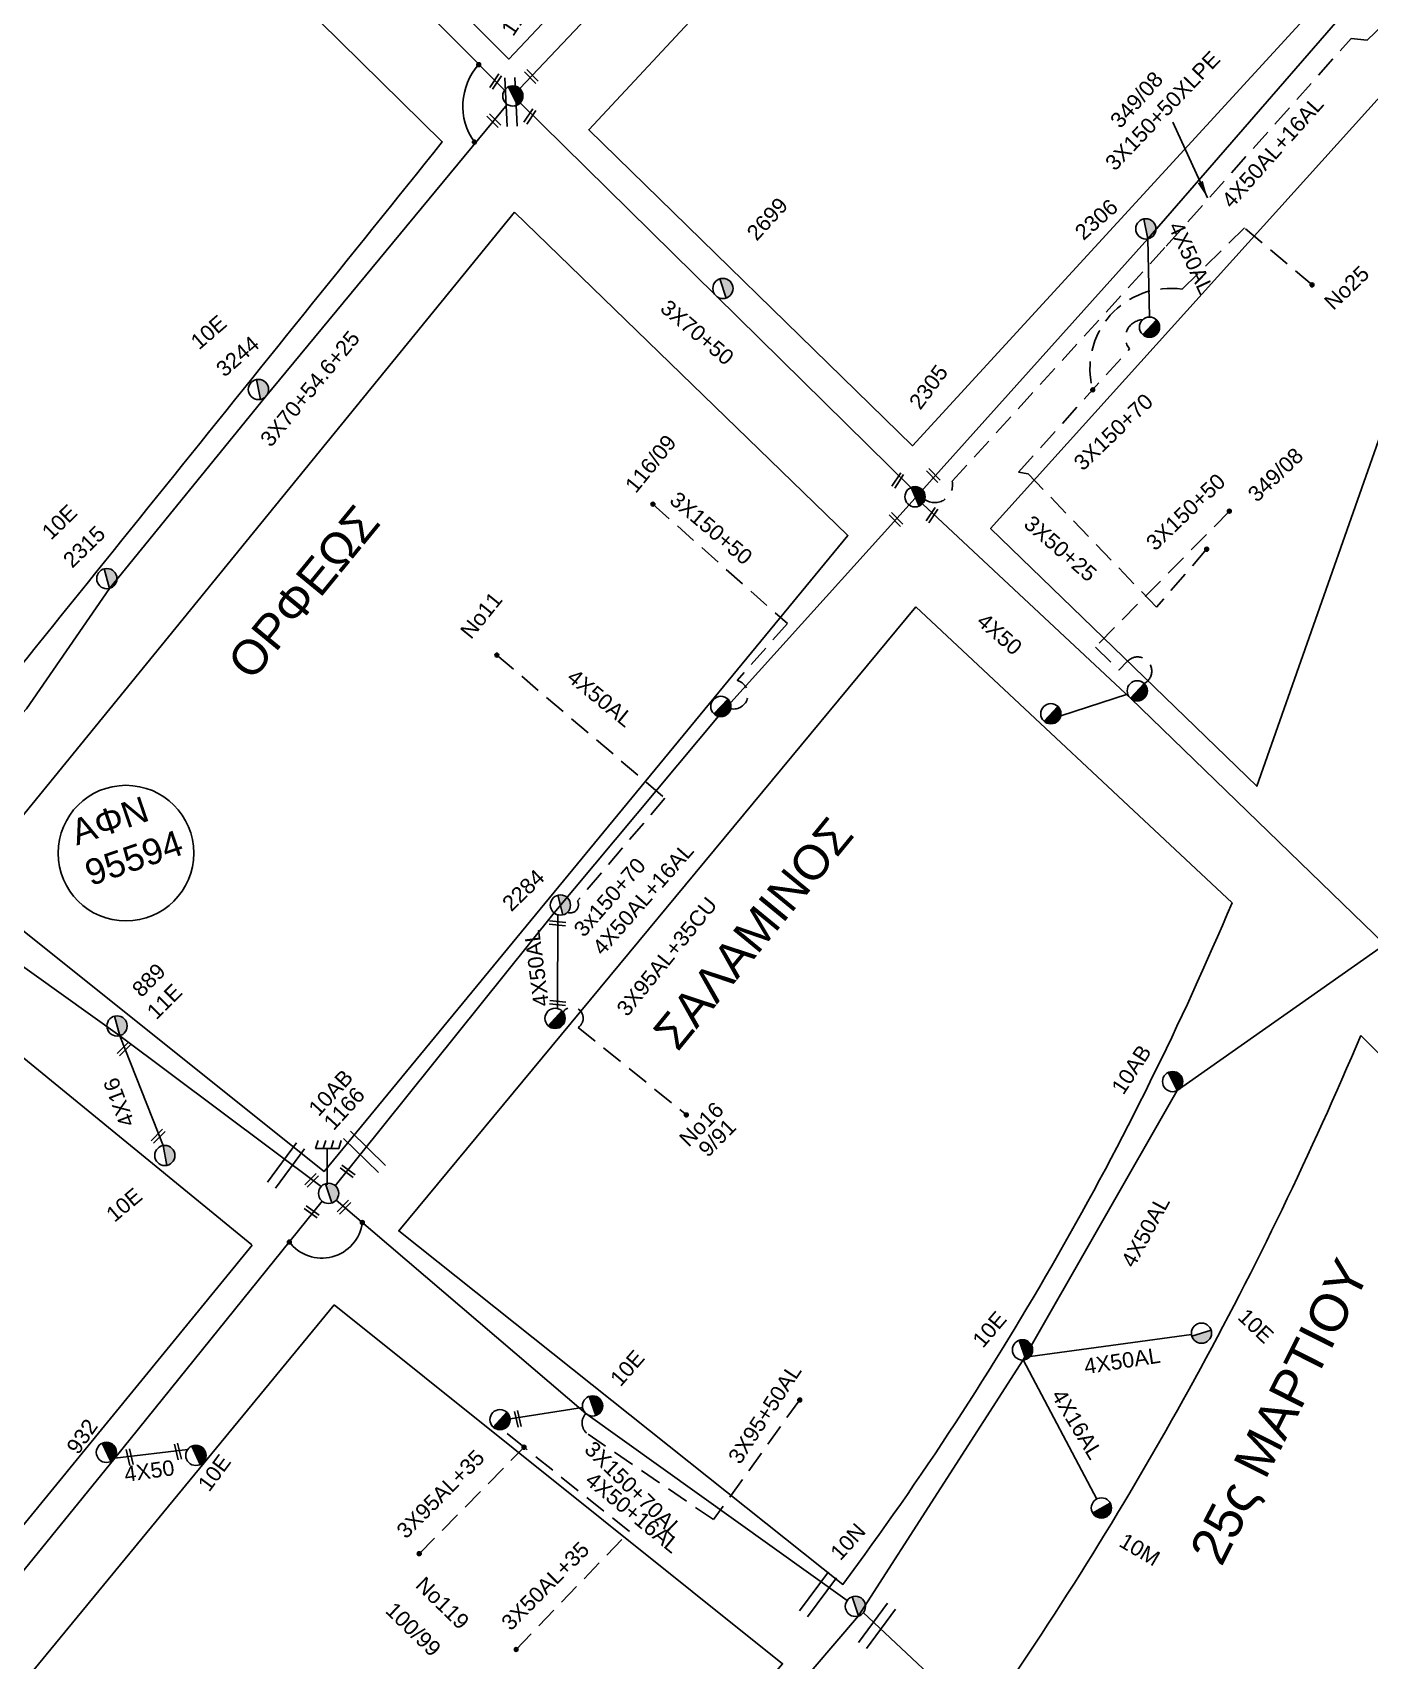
# Model space of a CAD drawing. Header units: millimetres. Extents: x 745 to 5694, y 762 to 3401.
# Drawn here: x 2646.4 to 2802.2, y 1030.5 to 1220.2 of the extents above; entities that cross this region are included whole.
import ezdxf

# ---------------------------------------------------------------- set-up
doc = ezdxf.new("R2010")
doc.units = ezdxf.units.MM
doc.linetypes.add('DASHED', pattern=[19.05, 12.7, -6.35])
for name, color, linetype in [('Άγνωστα', 7, 'Continuous'), ('Γείωση', 7, 'Continuous'), ('Γυμνά εναέρια ΧΤ και ΦΟΠ (3Φ)   4x50+16AL', 7, 'Continuous'), ('Εναέρια παροχή ΧΤ 4x16', 7, 'SYN_LINE'), ('Επιγραφές - Σχήματα', 7, 'Continuous'), ('Καλώδια ΧΤ   3x150+70AL', 7, 'DASHED'), ('Μηχανική τομή', 7, 'Continuous'), ('Στύλος ΦΜ', 7, 'Continuous'), ('Στύλος ΦΜ @ 1', 7, 'Continuous'), ('Συνδέσεις', 7, 'Continuous'), ('Τομή', 7, 'Continuous'), ('Υπόβαθρο ΔΕΗ', 7, 'Continuous'), ('Υπόγεια καλώδια Παροχών ΧΤ   4x16AL', 7, 'DASHED'), ('Υπόγεια καλώδια Παροχών ΧΤ   4x50AL', 7, 'DASHED')]:
    doc.layers.add(name, color=color, linetype=linetype)
doc.styles.add('arial', font='ARIAL.TTF')
doc.styles.get("Standard").update_dxf_attribs({"font": 'ARIAL.TTF'})
doc.linetypes.add('SYN_LINE', pattern='A,0.5,-0.0001,["/\\/\\/\\/",Standard,S=0.1,R=0,X=0,Y=-0.05],-0.25', length=0.7501)
doc.dimstyles.new('ISO-25', dxfattribs={"dimtxt": 2.5, "dimasz": 2.5, "dimexe": 1.25, "dimexo": 0.625, "dimtad": 1, "dimtxsty": 'Standard', "dimcen": 2.5, "dimadec": 0, "dimazin": 0, "dimtfac": 1, "dimtmove": 0, "dimatfit": 3, "dimfxl": 1, "dimarcsym": 0})

# ---------------------------------------------------------------- blocks, each defined once
blk = doc.blocks.new('ΥΠΑΡΧΩΝ ΤΣΙΜΕΝΤΕΝΙΟΣ ΣΤΥΛΟΣ')
at = {"layer": 'Στύλος ΦΜ'}
blk.add_hatch(color=256, dxfattribs=at).paths.add_polyline_path([(-1.29, -2.28, 0.574793), (2.62, 0, 0.268822), (1.3, 2.27)])
blk.add_line((-1.29, -2.28), (1.3, 2.27), dxfattribs=at)
blk.add_circle((0, 0), 2.62, dxfattribs=at)
at = {"layer": 'Στύλος ΦΜ', "flags": 4}
for tag, p in [('ΑΡΙΘΜΟΣ', (-4.68, 8.05)), ('ΤΥΠΟΣ', (-4.91, 3.03))]:
    blk.add_attdef(tag, p, '', height=4, dxfattribs=at)
blk = doc.blocks.new('ΓΕΙΩΣΗ')
at = {"layer": 'Γείωση', "ltscale": 40}
for p, q in [((-2.34, 11.45), (-3, 9.45)), ((-0.34, 11.45), (-1, 9.45)), ((0, 9.45), (0, 0)), ((1.66, 11.45), (1, 9.45)), ((3.66, 11.45), (3, 9.45))]:
    blk.add_line(p, q, dxfattribs=at)
blk.add_lwpolyline([(-3, 9.45), (3, 9.45)], dxfattribs=at)
blk = doc.blocks.new('ΜΗΧΑΝΙΚΗ ΤΟΜΗ')
at = {"layer": 'Μηχανική τομή', "ltscale": 40}
for p, q in [((-1.89, 0.78), (1.89, 0.78)), ((1.89, 0), (-1.89, 0))]:
    blk.add_line(p, q, dxfattribs=at)
blk = doc.blocks.new('_ΣΥΝΔΕΣΗ')
at = {"layer": 'Συνδέσεις', "linetype": 'SYN_LINE', "ltscale": 40}
blk.add_hatch(color=256, dxfattribs=at).paths.add_polyline_path([(0.5, -0.01, 1), (-0.5, -0.01, 1)])
at = {"layer": 'Συνδέσεις'}
blk.add_circle((0, -0.01), 0.5, dxfattribs=at)
blk = doc.blocks.new('ΤΟΜΗ')
at = {"layer": 'Τομή', "ltscale": 40}
for p, q in [((-5.68, 0), (5.68, 0)), ((5.68, -2.33), (-5.68, -2.33))]:
    blk.add_line(p, q, dxfattribs=at)

msp = doc.modelspace()

# ---------------------------------------------------------------- linework, layer by layer
at = {"layer": 'Άγνωστα', "color": 2, "linetype": 'SYN_LINE', "ltscale": 20}
msp.add_lwpolyline([(2703.2, 1213.63), (2716.65, 1227.86), (2729.84, 1241.4), (2752.37, 1265.46), (2777.14, 1289.71), (2777.31, 1289.88)], dxfattribs=at)
at = {"layer": 'Άγνωστα', "color": 6}
msp.add_lwpolyline([(2701.42, 1213.43), (2670.5, 1244.61), (2640.49, 1274.98)], dxfattribs=at)
at = {"layer": 'Άγνωστα', "color": 151, "linetype": 'DASHED', "ltscale": 0.2}
for points in [[(2750.41, 1165.75, 0.673966), (2753.6, 1167.87), (2778.54, 1195.27), (2800.1, 1219.47), (2801.98, 1219.26), (2816.58, 1233.52), (2814.88, 1236.87)], [(2785.9, 1164.39), (2770.29, 1148.56), (2773.04, 1145.87), (2774.05, 1146.91, -1.179538), (2775.97, 1144.32, -2.230983)]]:
    msp.add_lwpolyline(points, format="xyb", dxfattribs=at)
at = {"layer": 'Άγνωστα', "color": 1}
for points in [[(2681.7, 1085.8), (2707.2, 1117.58), (2726.37, 1140.49), (2748.57, 1165.12), (2776.42, 1196.13), (2798.54, 1221.61)], [(2748.8, 1167.15), (2726.08, 1189.47), (2703.24, 1211.95)], [(2776.42, 1196.13), (2776.58, 1187.01)]]:
    msp.add_lwpolyline(points, dxfattribs=at)
at = {"layer": 'Άγνωστα', "color": 6, "linetype": 'SYN_LINE', "ltscale": 20}
msp.add_lwpolyline([(2630.01, 1124.45), (2645.71, 1141.37), (2655.38, 1155.39), (2673.52, 1177.68), (2701.74, 1211.79)], dxfattribs=at)
at = {"layer": 'Άγνωστα', "color": 1, "linetype": 'DASHED', "ltscale": 0.2}
for points in [[(2795.54, 1190.76), (2787.66, 1197.39), (2780.4, 1190.25, 0.540618), (2769.98, 1178.54, -33.0175)], [(2783.25, 1159.95), (2777.42, 1153.2), (2762.44, 1168.75), (2761.34, 1168.95), (2774.26, 1183.29, -0.617571), (2775.81, 1186.7, -11.158745)], [(2718.72, 1165.2), (2734.39, 1151.29), (2728.54, 1144.68, -0.969451), (2727.79, 1141.37, 1.764714)], [(2720.13, 1130.95), (2709.92, 1118.98, -0.701092), (2708.76, 1117.65, 2.66952)], [(2708.25, 1106.03, -1.224262), (2710.02, 1104.25), (2722.62, 1094.05)]]:
    msp.add_lwpolyline(points, format="xyb", dxfattribs=at)
at = {"layer": 'Άγνωστα', "color": 151}
msp.add_lwpolyline([(2804.02, 1113.91), (2774.37, 1142.6), (2750.13, 1165.26)], dxfattribs=at)
at = {"layer": 'Άγνωστα', "color": 151, "linetype": 'SYN_LINE', "ltscale": 10}
msp.add_lwpolyline([(2766.25, 1140.53), (2774.05, 1143.09)], dxfattribs=at)
at = {"layer": 'Άγνωστα', "color": 5}
msp.add_lwpolyline([(2629.75, 1122.43), (2656.58, 1103.28), (2680.06, 1085.7)], dxfattribs=at)
at = {"layer": 'Άγνωστα', "color": 30}
for points in [[(2602.86, 992.37), (2630.13, 1022.26), (2656, 1054.05), (2680.19, 1083.99)], [(2656, 1054.05), (2664.51, 1055.08)]]:
    msp.add_lwpolyline(points, dxfattribs=at)
at = {"layer": 'Άγνωστα', "color": 30, "linetype": 'DASHED', "ltscale": 0.2}
for points in [[(2735.83, 1060.84), (2725.79, 1046.89)], [(2691.49, 1042.92), (2703.7, 1055.32), (2701.14, 1057.38)], [(2715.98, 1045.5), (2703.7, 1055.32)], [(2702.78, 1031.77), (2715.98, 1045.5)]]:
    msp.add_lwpolyline(points, dxfattribs=at)
at = {"layer": 'Άγνωστα', "color": 30, "linetype": 'SYN_LINE', "ltscale": 10}
msp.add_lwpolyline([(2702.08, 1058.62), (2710.53, 1059.96)], dxfattribs=at)
at = {"layer": 'Άγνωστα', "color": 62}
msp.add_lwpolyline([(2743.24, 1036.07), (2765.36, 1015.31), (2800.58, 989.72)], dxfattribs=at)
at = {"layer": 'Γυμνά εναέρια ΧΤ και ΦΟΠ (3Φ)   4x50+16AL', "color": 30}
msp.add_lwpolyline([(2681.8, 1084.11), (2710.92, 1059.25), (2741.36, 1037.48)], dxfattribs=at)
at = {"layer": 'Εναέρια παροχή ΧΤ 4x16', "color": 5, "ltscale": 20}
msp.add_lwpolyline([(2656.58, 1103.28), (2661.63, 1090.48)], dxfattribs=at)
at = {"layer": 'Επιγραφές - Σχήματα'}
msp.add_circle((2657.31, 1124.55), 7.9, dxfattribs=at)
at = {"layer": 'Επιγραφές - Σχήματα', "ltscale": 0.2}
for centre, radius, start, end in [((2703.82, 1211.59), 7.25, 138.2521, 215.4123), ((2680.14, 1082.1), 4.75, 216.837, 352.886)]:
    msp.add_arc(centre, radius, start, end, dxfattribs=at)
at = {"layer": 'Καλώδια ΧΤ   3x150+70AL', "color": 30, "ltscale": 0.2}
msp.add_lwpolyline([(2725.79, 1046.89), (2711.16, 1056.85, -0.466273), (2710.91, 1059.26, -5.3722)], format="xyb", dxfattribs=at)
at = {"layer": 'Υπόβαθρο ΔΕΗ'}
for points in [[(2725.34, 1349.45), (2647.06, 1272.13), (2701.93, 1217.06), (2777.99, 1297.7), (2725.34, 1349.45)], [(2785.8, 1288.82), (2711.24, 1208.83), (2748.99, 1172.01), (2817.51, 1246.7), (2817.85, 1255.87), (2785.8, 1288.82)], [(2811.91, 1210.8), (2805.63, 1215.08), (2758.08, 1162.37), (2789.09, 1132.35), (2805.21, 1178.15), (2811.91, 1210.8)], [(2702.6, 1199.24), (2741.45, 1161.55), (2680.4, 1087.46), (2638.66, 1120.8), (2702.6, 1199.24)], [(2671.98, 1078.91), (2630.81, 1112.58), (2559.72, 1027.3), (2602.28, 993.63), (2672.01, 1078.89)], [(2681.56, 1071.92), (2733.84, 1030.1), (2661.55, 945.77), (2611, 986.21), (2681.56, 1071.92)]]:
    msp.add_lwpolyline(points, dxfattribs=at)
for points in [[(2639.49, 1261.17), (2694.18, 1207.44, -0.000497), (2629.52, 1127.14), (2571.67, 1172.52), (2639.49, 1261.17)], [(2749.38, 1153.25), (2689.1, 1080.53), (2740.86, 1039.35, 0.059914), (2786.22, 1118.77), (2749.38, 1153.25)], [(2801.21, 1103.3), (2863.77, 1040.25), (2794.83, 997.01), (2758.57, 1025.46, 0.050884), (2801.21, 1103.3, 0.170248)]]:
    msp.add_lwpolyline(points, format="xyb", dxfattribs=at)
at = {"layer": 'Υπόγεια καλώδια Παροχών ΧΤ   4x16AL', "color": 85, "linetype": 'Continuous', "ltscale": 0.2}
msp.add_lwpolyline([(2761.89, 1065.5), (2770.44, 1049.29)], dxfattribs=at)
at = {"layer": 'Υπόγεια καλώδια Παροχών ΧΤ   4x50AL', "color": 1, "ltscale": 0.2}
msp.add_lwpolyline([(2700.53, 1147.62), (2720.13, 1130.95)], dxfattribs=at)
at = {"layer": 'Υπόγεια καλώδια Παροχών ΧΤ   4x50AL', "color": 1, "linetype": 'Continuous', "ltscale": 0.2}
msp.add_lwpolyline([(2707.66, 1117.36), (2707.59, 1106.45)], dxfattribs=at)
at = {"layer": 'Υπόγεια καλώδια Παροχών ΧΤ   4x50AL', "color": 85, "linetype": 'Continuous', "ltscale": 0.2}
for points in [[(2662.68, 944.88), (2691.08, 974.38), (2718.54, 1007.47), (2742.69, 1035.68), (2761.89, 1065.5), (2779.83, 1096.88), (2804.02, 1113.91)], [(2762.68, 1065.91), (2781.48, 1068.46)]]:
    msp.add_lwpolyline(points, dxfattribs=at)

# ---------------------------------------------------------------- block references
at = {"layer": 'Γείωση', "xscale": 0.4499999999998181, "yscale": 0.4499999999998181, "zscale": 0.4499999999998181}
msp.add_blockref('ΓΕΙΩΣΗ', (2680.76, 1085.9), dxfattribs=at)
at = {"layer": 'Μηχανική τομή'}
for p, xscale, yscale, zscale, rotation in [((2704.69, 1215.16), 0.4999999999998956, 0.4999999999998956, 0.4999999999998956, 134.3251469003241), ((2700.56, 1214.33), 0.5000000000000079, 0.5000000000000079, 0.5000000000000079, 56.42170377729097), ((2700.32, 1210.03), 0.4999999999998956, 0.4999999999998956, 0.4999999999998956, 134.3251469003241), ((2704.54, 1210.28), 0.5000000000000079, 0.5000000000000079, 0.5000000000000079, 56.42170377729097), ((2747.42, 1167.87), 0.5000000000000079, 0.5000000000000079, 0.5000000000000079, 56.42170377729097), ((2751.55, 1168.7), 0.4999999999998956, 0.4999999999998956, 0.4999999999998956, 134.3251469003241), ((2751.4, 1163.82), 0.5000000000000079, 0.5000000000000079, 0.5000000000000079, 56.42170377729097), ((2747.18, 1163.57), 0.4999999999998956, 0.4999999999998956, 0.4999999999998956, 134.3251469003241), ((2707.58, 1116.19), 0.5000000000002527, 0.5000000000002527, 0.5000000000002527, 354.2816133758168), ((2707.6, 1106.91), 0.5000000000002527, 0.5000000000002527, 0.5000000000002527, 354.2816133758168), ((2657.23, 1101.59), 0.50000000000024, 0.50000000000024, 0.50000000000024, 45.41007654379165), ((2661.2, 1091.44), 0.50000000000024, 0.50000000000024, 0.50000000000024, 45.41007654379165), ((2679.1, 1086.29), 0.50000000000024, 0.50000000000024, 0.50000000000024, 45.41007654379165), ((2683.02, 1087.32), 0.500000000000261, 0.500000000000261, 0.500000000000261, 323.9422609029257), ((2678.84, 1082.6), 0.500000000000261, 0.500000000000261, 0.500000000000261, 323.9422609029257), ((2682.85, 1083.17), 0.50000000000024, 0.50000000000024, 0.50000000000024, 45.41007654379165), ((2702.79, 1058.58), 0.5000000000001251, 0.5000000000001251, 0.5000000000001251, 283.3105361911602), ((2657.55, 1054.13), 0.5000000000001251, 0.5000000000001251, 0.5000000000001251, 283.3105361911602), ((2663.17, 1054.78), 0.5000000000001251, 0.5000000000001251, 0.5000000000001251, 283.3105361911602)]:
    msp.add_blockref('ΜΗΧΑΝΙΚΗ ΤΟΜΗ', p, dxfattribs=dict(at, xscale=xscale, yscale=yscale, zscale=zscale, rotation=rotation))
at = {"layer": 'Στύλος ΦΜ @ 1', "ltscale": 40}
ref = msp.add_blockref('ΥΠΑΡΧΩΝ ΤΣΙΜΕΝΤΕΝΙΟΣ ΣΤΥΛΟΣ', (2702.4, 1212.77), dxfattribs=dict(at, xscale=0.4499999999996022, yscale=0.4499999999996022, zscale=0.4499999999996022, rotation=56.04331534269454))
ref.add_attrib('ΤΥΠΟΣ', '11B', (2701.17, 1224.21), dxfattribs={"layer": 'Στύλος ΦΜ', "height": 1.8, "rotation": 56.0433, "flags": 4})
ref.add_attrib('ΑΡΙΘΜΟΣ', '1165', (2702.42, 1219.61), dxfattribs={"layer": 'Στύλος ΦΜ', "height": 1.8, "rotation": 56.0433, "flags": 4})
ref = msp.add_blockref('ΥΠΑΡΧΩΝ ΤΣΙΜΕΝΤΕΝΙΟΣ ΣΤΥΛΟΣ', (2726.88, 1190.34), dxfattribs=dict(at, xscale=0.4499999999996604, yscale=0.4499999999996604, zscale=0.4499999999996604, rotation=47.53784573807108))
ref.add_attrib('ΤΥΠΟΣ', '2699', (2730.82, 1195.78), dxfattribs={"layer": 'Στύλος ΦΜ', "height": 1.8, "rotation": 47.5378, "flags": 4})
ref = msp.add_blockref('ΥΠΑΡΧΩΝ ΤΣΙΜΕΝΤΕΝΙΟΣ ΣΤΥΛΟΣ', (2776.17, 1197.28), dxfattribs=dict(at, xscale=0.4499999999997107, yscale=0.4499999999997107, zscale=0.4499999999997107, rotation=41.60148219023255))
ref.add_attrib('ΤΥΠΟΣ', '2306', (2768.9, 1195.86), dxfattribs={"layer": 'Στύλος ΦΜ', "height": 1.8, "rotation": 41.6015, "flags": 4})
ref = msp.add_blockref('ΥΠΑΡΧΩΝ ΤΣΙΜΕΝΤΕΝΙΟΣ ΣΤΥΛΟΣ', (2672.75, 1178.57), dxfattribs=dict(at, xscale=0.4499999999994747, yscale=0.4499999999994747, zscale=0.4499999999994747, rotation=40.89317052958934))
ref.add_attrib('ΤΥΠΟΣ', '10E', (2665.83, 1183.11), dxfattribs={"layer": 'Στύλος ΦΜ', "height": 1.8, "rotation": 40.8932, "flags": 4})
ref.add_attrib('ΑΡΙΘΜΟΣ', '3244', (2668.79, 1179.93), dxfattribs={"layer": 'Στύλος ΦΜ', "height": 1.8, "rotation": 40.8932, "flags": 4})
at = {"layer": 'Στύλος ΦΜ @ 1', "ltscale": 40, "xscale": 0.4499999999996779, "yscale": 0.4499999999996779, "zscale": 0.4499999999996779, "rotation": 346.8465568456768}
for p in [(2776.6, 1185.83), (2775.17, 1143.46), (2726.64, 1141.64), (2765.1, 1140.79), (2707.32, 1105.3), (2700.9, 1058.54)]:
    msp.add_blockref('ΥΠΑΡΧΩΝ ΤΣΙΜΕΝΤΕΝΙΟΣ ΣΤΥΛΟΣ', p, dxfattribs=at)
at = {"layer": 'Στύλος ΦΜ @ 1', "ltscale": 40}
ref = msp.add_blockref('ΥΠΑΡΧΩΝ ΤΣΙΜΕΝΤΕΝΙΟΣ ΣΤΥΛΟΣ', (2749.27, 1166.07), dxfattribs=dict(at, xscale=0.4499999999996614, yscale=0.4499999999996614, zscale=0.4499999999996614, rotation=53.29203422802761))
ref.add_attrib('ΤΥΠΟΣ', '2305', (2749.88, 1176.09), dxfattribs={"layer": 'Στύλος ΦΜ', "height": 1.8, "rotation": 53.292, "flags": 4})
ref = msp.add_blockref('ΥΠΑΡΧΩΝ ΤΣΙΜΕΝΤΕΝΙΟΣ ΣΤΥΛΟΣ', (2655.08, 1156.53), dxfattribs=dict(at, xscale=0.4499999999997357, yscale=0.4499999999997357, zscale=0.4499999999997357, rotation=44.1222094125462))
ref.add_attrib('ΤΥΠΟΣ', '10E', (2648.58, 1160.94), dxfattribs={"layer": 'Στύλος ΦΜ', "height": 1.8, "rotation": 44.1222, "flags": 4})
ref.add_attrib('ΑΡΙΘΜΟΣ', '2315', (2651.05, 1157.67), dxfattribs={"layer": 'Στύλος ΦΜ', "height": 1.8, "rotation": 44.1222, "flags": 4})
ref = msp.add_blockref('ΥΠΑΡΧΩΝ ΤΣΙΜΕΝΤΕΝΙΟΣ ΣΤΥΛΟΣ', (2707.94, 1118.5), dxfattribs=dict(at, xscale=0.44999999999978, yscale=0.44999999999978, zscale=0.44999999999978, rotation=43.83001197562433))
ref.add_attrib('ΤΥΠΟΣ', '2284', (2702.22, 1117.65), dxfattribs={"layer": 'Στύλος ΦΜ', "height": 1.8, "rotation": 43.83, "flags": 4})
ref = msp.add_blockref('ΥΠΑΡΧΩΝ ΤΣΙΜΕΝΤΕΝΙΟΣ ΣΤΥΛΟΣ', (2656.27, 1104.41), dxfattribs=dict(at, xscale=0.4499999999998179, yscale=0.4499999999998179, zscale=0.4499999999998179, rotation=45.12993742487316))
ref.add_attrib('ΤΥΠΟΣ', '889', (2659.12, 1107.64), dxfattribs={"layer": 'Στύλος ΦΜ', "height": 1.8, "rotation": 45.1299, "flags": 4})
ref.add_attrib('ΑΡΙΘΜΟΣ', '11E', (2660.85, 1105.04), dxfattribs={"layer": 'Στύλος ΦΜ', "height": 1.8, "rotation": 45.1299, "flags": 4})
ref = msp.add_blockref('ΥΠΑΡΧΩΝ ΤΣΙΜΕΝΤΕΝΙΟΣ ΣΤΥΛΟΣ', (2779.29, 1097.93), dxfattribs=dict(at, xscale=0.449999999999802, yscale=0.449999999999802, zscale=0.449999999999802, rotation=56.88872779781046))
ref.add_attrib('ΤΥΠΟΣ', '10AB', (2773.55, 1096.28), dxfattribs={"layer": 'Στύλος ΦΜ', "height": 1.8, "rotation": 56.8887, "flags": 4})
ref = msp.add_blockref('ΥΠΑΡΧΩΝ ΤΣΙΜΕΝΤΕΝΙΟΣ ΣΤΥΛΟΣ', (2680.93, 1084.91), dxfattribs=dict(at, xscale=0.4499999999997544, yscale=0.4499999999997544, zscale=0.4499999999997544, rotation=47.46069091346345))
ref.add_attrib('ΤΥΠΟΣ', '10AB', (2679.75, 1093.76), dxfattribs={"layer": 'Στύλος ΦΜ', "height": 1.8, "rotation": 47.4607, "flags": 4})
ref.add_attrib('ΑΡΙΘΜΟΣ', '1166', (2681.51, 1092.14), dxfattribs={"layer": 'Στύλος ΦΜ', "height": 1.8, "rotation": 47.4607, "flags": 4})
ref = msp.add_blockref('ΥΠΑΡΧΩΝ ΤΣΙΜΕΝΤΕΝΙΟΣ ΣΤΥΛΟΣ', (2661.84, 1089.32), dxfattribs=dict(at, xscale=0.4499999999996437, yscale=0.4499999999996437, zscale=0.4499999999996437, rotation=40.06030389652813))
ref.add_attrib('ΤΥΠΟΣ', '10E', (2655.96, 1081.45), dxfattribs={"layer": 'Στύλος ΦΜ', "height": 1.8, "rotation": 40.0603, "flags": 4})
ref = msp.add_blockref('ΥΠΑΡΧΩΝ ΤΣΙΜΕΝΤΕΝΙΟΣ ΣΤΥΛΟΣ', (2761.79, 1066.67), dxfattribs=dict(at, xscale=0.4499999999996281, yscale=0.4499999999996281, zscale=0.4499999999996281, rotation=49.63741661280558))
ref.add_attrib('ΤΥΠΟΣ', '10E', (2757.18, 1066.78), dxfattribs={"layer": 'Στύλος ΦΜ', "height": 1.8, "rotation": 49.6374, "flags": 4})
ref = msp.add_blockref('ΥΠΑΡΧΩΝ ΤΣΙΜΕΝΤΕΝΙΟΣ ΣΤΥΛΟΣ', (2782.65, 1068.62), dxfattribs=dict(at, xscale=0.4499999999996386, yscale=0.4499999999996386, zscale=0.4499999999996386, rotation=316.4943615667511))
ref.add_attrib('ΤΥΠΟΣ', '10E', (2786.76, 1070.35), dxfattribs={"layer": 'Στύλος ΦΜ', "height": 1.8, "rotation": 316.4944, "flags": 4})
ref = msp.add_blockref('ΥΠΑΡΧΩΝ ΤΣΙΜΕΝΤΕΝΙΟΣ ΣΤΥΛΟΣ', (2711.69, 1060.14), dxfattribs=dict(at, xscale=0.4499999999995277, yscale=0.4499999999995277, zscale=0.4499999999995277, rotation=48.84052167518006))
ref.add_attrib('ΤΥΠΟΣ', '10E', (2714.94, 1062.28), dxfattribs={"layer": 'Στύλος ΦΜ', "height": 1.8, "rotation": 48.8405, "flags": 4})
ref = msp.add_blockref('ΥΠΑΡΧΩΝ ΤΣΙΜΕΝΤΕΝΙΟΣ ΣΤΥΛΟΣ', (2655.03, 1054.73), dxfattribs=dict(at, xscale=0.4499999999996184, yscale=0.4499999999996184, zscale=0.4499999999996184, rotation=55.08836914720598))
ref.add_attrib('ΤΥΠΟΣ', '932', (2651.73, 1054.36), dxfattribs={"layer": 'Στύλος ΦΜ', "height": 1.8, "rotation": 55.0884, "flags": 4})
ref = msp.add_blockref('ΥΠΑΡΧΩΝ ΤΣΙΜΕΝΤΕΝΙΟΣ ΣΤΥΛΟΣ', (2665.46, 1054.38), dxfattribs=dict(at, xscale=0.4499999999996123, yscale=0.4499999999996123, zscale=0.4499999999996123, rotation=53.55408764892498))
ref.add_attrib('ΤΥΠΟΣ', '10E', (2667, 1050.02), dxfattribs={"layer": 'Στύλος ΦΜ', "height": 1.8, "rotation": 53.5541, "flags": 4})
ref = msp.add_blockref('ΥΠΑΡΧΩΝ ΤΣΙΜΕΝΤΕΝΙΟΣ ΣΤΥΛΟΣ', (2770.99, 1048.25), dxfattribs=dict(at, xscale=0.4499999999996847, yscale=0.4499999999996847, zscale=0.4499999999996847, rotation=329.3678031311304))
ref.add_attrib('ΤΥΠΟΣ', '10M', (2772.9, 1043.88), dxfattribs={"layer": 'Στύλος ΦΜ', "height": 1.8, "rotation": 329.3678, "flags": 4})
ref = msp.add_blockref('ΥΠΑΡΧΩΝ ΤΣΙΜΕΝΤΕΝΙΟΣ ΣΤΥΛΟΣ', (2742.32, 1036.79), dxfattribs=dict(at, xscale=0.4499999999995251, yscale=0.4499999999995251, zscale=0.4499999999995251, rotation=48.01163617215717))
ref.add_attrib('ΤΥΠΟΣ', '10N', (2740.57, 1042.02), dxfattribs={"layer": 'Στύλος ΦΜ', "height": 1.8, "rotation": 48.0116, "flags": 4})
at = {"layer": 'Συνδέσεις', "xscale": 0.4499999999998181, "yscale": 0.4499999999998181, "zscale": 0.4499999999998181}
for p in [(2698.42, 1216.42), (2697.92, 1207.4), (2795.54, 1190.76), (2769.98, 1178.54), (2718.72, 1165.21), (2785.9, 1164.4), (2783.26, 1159.96), (2700.53, 1147.63), (2722.62, 1094.05), (2684.86, 1081.51), (2676.35, 1079.24), (2735.83, 1060.84), (2703.7, 1055.33), (2691.49, 1042.93), (2702.78, 1031.77)]:
    msp.add_blockref('_ΣΥΝΔΕΣΗ', p, dxfattribs=at)
at = {"layer": 'Τομή'}
for p, xscale, yscale, zscale, rotation in [((2702.77, 1212.1), 0.5000000000000479, 0.5000000000000479, 0.5000000000000479, 272.5980007164701), ((2676.43, 1087.81), 0.5000000000001251, 0.5000000000001251, 0.5000000000001251, 233.4955145360944), ((2684.71, 1089.32), 0.5000000000001003, 0.5000000000001003, 0.5000000000001003, 135.6111390205724), ((2738.42, 1037.84), 0.5000000000001251, 0.5000000000001251, 0.5000000000001251, 233.4955145360944), ((2745.3, 1034.17), 0.5000000000001251, 0.5000000000001251, 0.5000000000001251, 233.4955145360944)]:
    msp.add_blockref('ΤΟΜΗ', p, dxfattribs=dict(at, xscale=xscale, yscale=yscale, zscale=zscale, rotation=rotation))

# ---------------------------------------------------------------- texts
at = {"layer": 'Άγνωστα', "char_height": 1.8, "width": 69.1904, "attachment_point": 1, "style": 'arial'}
for s, insert, rotation in [('3X150+50XLPE', (2771.26, 1205.18), 46.2897), ('4X50AL+16AL', (2784.84, 1200.76), 48.2814), ('3X70+50', (2720.6, 1189.18), 319.8502), ('3X70+54.6+25', (2672.8, 1172.89), 50.4538), ('3X150+70', (2767.58, 1170.3), 43.6326), ('3X150+50', (2776.01, 1160.98), 43.6326), ('3X150+50', (2721.69, 1166.82), 319.8502), ('3X50+25', (2762.99, 1164.05), 319.009), ('4X50', (2757.5, 1152.69), 319.009), ('4X50AL+16AL', (2711.52, 1113.71), 48.6841), ('3x150+70', (2709.33, 1115.84), 48.6841), ('3X95AL+35CU', (2714.34, 1106.53), 51.0238), ('3X95+50AL', (2727.37, 1054.21), 56.6605), ('3X95AL+35', (2688.67, 1045.83), 45.2254), ('4X50', (2656.99, 1053.06), 8.022), ('3X50AL+35', (2700.88, 1035.12), 45.2254)]:
    msp.add_mtext(s, dxfattribs=dict(at, insert=insert, rotation=rotation))
at = {"layer": 'Γυμνά εναέρια ΧΤ και ΦΟΠ (3Φ)   4x50+16AL', "insert": (2711.83, 1052.61), "char_height": 1.8, "width": 69.1904, "attachment_point": 1, "rotation": 320.7924, "style": 'arial'}
msp.add_mtext('4X50+16AL', dxfattribs=at)
at = {"layer": 'Εναέρια παροχή ΧΤ 4x16', "insert": (2656.69, 1092.43), "char_height": 1.8, "width": 69.1904, "attachment_point": 1, "rotation": 110.7069, "style": 'arial'}
msp.add_mtext('4X16', dxfattribs=at)
at = {"layer": 'Επιγραφές - Σχήματα', "width": 69.1904, "attachment_point": 1, "style": 'arial'}
for s, insert, char_height, rotation in [('349/08', (2771.85, 1210.08), 1.8, 48.1459), ('Nο25', (2796.78, 1189.01), 1.8, 43.6326), ('116/09', (2715.33, 1167.51), 1.8, 50.9966), ('349/08', (2787.87, 1166.64), 1.8, 43.6326), ('ΟΡΦΕΩΣ', (2668.88, 1147.01), 4, 50.6754), ('Nο11', (2696.12, 1150.5), 1.8, 50.9966), ('ΣAΛAMINOΣ', (2718.5, 1103.84), 4, 50.6754), ('Nο16', (2721.61, 1091.47), 1.8, 45.2006), ('9/91', (2723.84, 1090.28), 1.8, 45.2006), ('25ς MAPTIOY', (2781.12, 1043.25), 4.332, 63.2652), ('Nο119', (2692.18, 1040.41), 1.8, 315.742), ('100/99', (2688.68, 1037.45), 1.8, 315.742)]:
    msp.add_mtext(s, dxfattribs=dict(at, insert=insert, char_height=char_height, rotation=rotation))
at = {"layer": 'Επιγραφές - Σχήματα', "insert": (2650.59, 1128.26), "char_height": 3, "width": 157.7424, "attachment_point": 1, "rotation": 18.9876}
msp.add_mtext('ΑΦΝ\\P95594', dxfattribs=at)
at = {"layer": 'Καλώδια ΧΤ   3x150+70AL', "insert": (2711.87, 1056.21), "char_height": 1.8, "width": 69.1904, "attachment_point": 1, "rotation": 315.742, "style": 'arial'}
msp.add_mtext('3X150+70AL', dxfattribs=at)
at = {"layer": 'Υπόγεια καλώδια Παροχών ΧΤ   4x16AL', "insert": (2766.63, 1062.32), "char_height": 1.8, "width": 69.1904, "attachment_point": 1, "rotation": 301.0676, "style": 'arial'}
msp.add_mtext('4X16AL', dxfattribs=at)
at = {"layer": 'Υπόγεια καλώδια Παροχών ΧΤ   4x50AL', "char_height": 1.8, "width": 69.1904, "attachment_point": 1, "style": 'arial'}
for insert, rotation in [((2780.38, 1198.34), 294.9374), ((2709.71, 1146.16), 320.7307), ((2704.83, 1106.57), 97.2969), ((2773.19, 1076.97), 61.4697), ((2768.85, 1065.61), 8.77)]:
    msp.add_mtext('4X50AL', dxfattribs=dict(at, insert=insert, rotation=rotation))

# ---------------------------------------------------------------- leaders
at = {"layer": 'Επιγραφές - Σχήματα', "ltscale": 0.2}
msp.add_leader([(2783.35, 1200.91), (2779.3, 1209.72)], dimstyle='ISO-25', override={"dimasz": 2, "dimgap": 0.625, "dimtad": 0}, dxfattribs=at)

doc.saveas('drawing.dxf')
